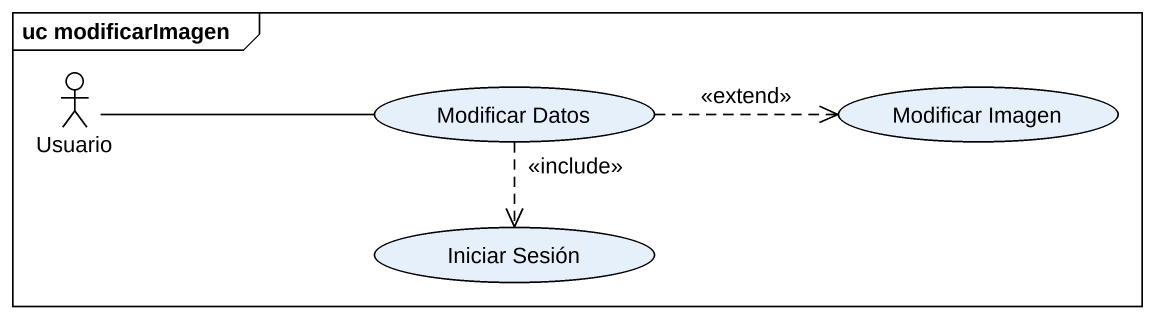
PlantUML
@startuml
mainframe uc modificarImagen
actor Usuario
usecase "Modificar Datos" as Modificar_Datos
usecase "Modificar Imagen" as Modificar_Imagen
usecase "Iniciar Sesión" as Iniciar_Sesión
Usuario -right- Modificar_Datos
Modificar_Datos .right.> Modificar_Imagen : <<extend>>
Modificar_Datos ..> Iniciar_Sesión : <<include>>
@enduml
